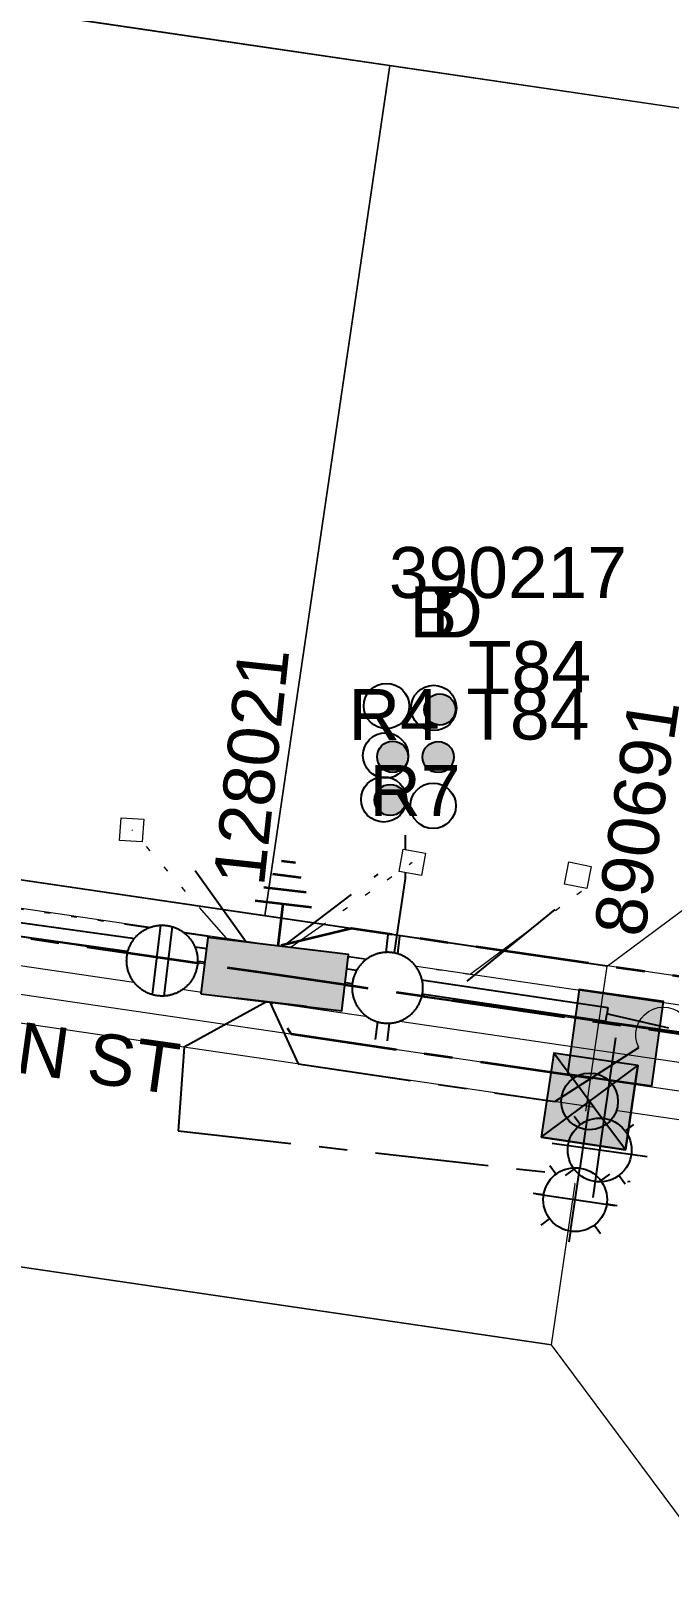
# Model space of a CAD drawing. Header units: metres. Extents: x 302924 to 304532, y 6268290 to 6269135.
# Drawn here: x 303883.2 to 303905.7, y 6268572.1 to 6268626.6 of the extents above; entities that cross this region are included whole.
import ezdxf
from ezdxf.enums import TextEntityAlignment as Align

# ---------------------------------------------------------------- set-up
doc = ezdxf.new("R2010")
doc.units = ezdxf.units.M
doc.linetypes.add('Cable Exist UG', pattern=[7, 4, -1, 1, -1])
doc.linetypes.add('PHANTOMX2', pattern=[6.6, 3, -0.75, 0.2, -0.75, 0.2, -0.75, 0.2, -0.75])
doc.layers.get('0').update_dxf_attribs({"color": 6})
for name, color, linetype, lineweight in [('_User Miscellaneous1', 30, 'Continuous', 13), ('_User Miscellaneous5', 121, 'Continuous', 13), ('_User_HV_Exist', 1, 'Continuous', 35), ('_User_LV_Exist', 5, 'Continuous', 35), ('_User_LV_Final', 5, 'Continuous', 25), ('Cadastre Developer_SP_NEW', 92, 'Continuous', 15), ('Cadastre Roads_SP_EXT', 218, 'Continuous', 15), ('Mains_LV_EXT', 163, 'Continuous', 25), ('Mains_LV_SL_EXT', 135, 'Continuous', 25), ('Services_SP_EXT', 42, 'PHANTOMX2', 20)]:
    doc.layers.add(name, color=color, linetype=linetype, lineweight=lineweight)
doc.layers.add('_User Miscellaneous10', color=252, linetype='Continuous', lineweight=13, plot=False, transparency=0.75)
doc.layers.add('_User Miscellaneous8', color=181, linetype='Continuous', lineweight=13, transparency=0.5)
for name, color, linetype in [('Duct_SP_EXT', 30, 'Continuous'), ('Equip_LV_NEW', 2, 'Continuous'), ('Equip_SP_LV_NEW', 2, 'Continuous'), ('Equip_SP_SL_EXT', 7, 'Continuous'), ('SupportsUG_SP_LV_EXT', 7, 'Continuous'), ('SupportsUG_SP_LV_SL_EXT', 7, 'Continuous'), ('Trench_SP_EXT', 7, 'Continuous')]:
    doc.layers.add(name, color=color, linetype=linetype)
doc.styles.add('COLUMN_LABEL', font='arial.ttf', dxfattribs={"height": 2})
doc.styles.add('POLE_LABEL', font='arial.ttf', dxfattribs={"height": 2})
doc.styles.add('SL_LABEL', font='arial.ttf', dxfattribs={"height": 2})
doc.styles.get("Standard").update_dxf_attribs({"font": 'arial.ttf'})

# ---------------------------------------------------------------- blocks, each defined once
blk = doc.blocks.new('DUCT_EXT')
blk.add_circle((0, 0.8), 0.8)
at = {"flags": 1}
blk.add_attdef('Z', (0, 0), '', height=0.2, dxfattribs=at)
at = {"flags": 9}
for tag, p in [('DUCT_CODE', (0, 0)), ('XSECT_TYPE', (0, -0.2)), ('STATE', (0, -0.6)), ('FB_REFERENCE', (0, -0.4)), ('NOTES', (0, -0.8))]:
    blk.add_attdef(tag, text='', height=0.2, dxfattribs=at).set_placement(p, align=Align.MIDDLE_LEFT)
blk = doc.blocks.new('CCP_EXT')
at = {"flags": 9}
for tag, p in [('OWNED_BY', (0, -1)), ('USAGE', (0, -1.2)), ('LEGEND', (0, -1.4)), ('LIFE_SUPPORT', (0, -1.6)), ('STATE', (0, -1.8)), ('NOTES', (0, -2))]:
    blk.add_attdef(tag, text='', height=0.2, dxfattribs=at).set_placement(p, align=Align.MIDDLE_LEFT)
at = {"transparency": 33554687}
blk.add_wipeout([(0, 0.566), (0.566, 0), (0, -0.566), (-0.566, 0)], dxfattribs=at)
blk.add_lwpolyline([(-0.566, 0), (0, 0.566), (0.566, 0), (0, -0.566), (-0.566, 0)])
at = {"flags": 1}
blk.add_attdef('Z', (0, 0), '', height=0.2, dxfattribs=at)
at = {"flags": 9}
for tag, p in [('CCP_TYPE', (0, 0)), ('OPERATING_VOLTAGE', (0, -0.6)), ('CONSTRUCTED_VOLTAGE', (0, -0.2)), ('NO_PHASES', (0, -0.4)), ('ORIENTATION', (0, -0.8))]:
    blk.add_attdef(tag, text='', height=0.2, dxfattribs=at).set_placement(p, align=Align.MIDDLE_LEFT)
blk = doc.blocks.new('CABLE_LARGE_EXT')
h = blk.add_hatch(color=256)
edge = h.paths.add_edge_path()
edge.add_arc((0, 0.55), 0.55, 0, 360)
blk.add_circle((0, 0.55), 0.55)
at = {"flags": 1}
blk.add_attdef('Z', (0, 0), '', height=0.2, dxfattribs=at)
at = {"flags": 9}
for tag, p in [('COND_CODE', (0, 0)), ('XSECT_SIZE', (0, -0.6)), ('STATE', (0, -0.4)), ('FB_REFERENCE', (0, -0.2)), ('NOTES', (0, -0.8))]:
    blk.add_attdef(tag, text='', height=0.2, dxfattribs=at).set_placement(p, align=Align.MIDDLE_LEFT)
blk = doc.blocks.new('LV_UG_LINKS_CLOSED_NEW')
at = {"layer": 'Equip_LV_NEW'}
for tag, flags, p in [('ACTUAL_STATUS', 9, (3.167, -1.667)), ('CONSTRUCTED_VOLTAGE', 9, (3.167, -1.833)), ('OPERATING_VOLTAGE', 9, (3.167, -2.167)), ('NO_PHASES', 9, (3.167, -2)), ('STATE', 9, (3.167, -2.5)), ('SWITCH_TYPE', 9, (3.167, -2.667)), ('ORIENTATION', 9, (3.167, -2.333)), ('OWNED_BY', 9, (3.167, -3.167)), ('OPERATED_BY', 9, (3.167, -3.333)), ('USAGE', 9, (3.167, -2.833)), ('NOTES', 9, (3.167, -3)), ('TYPE', 9, (3.167, -3.833)), ('MAINTAINED_BY', 9, (3.167, -3.5)), ('NUMBER_OF_PHASES', 9, (3.167, -3.667)), ('Z', 1, (3.167, -4))]:
    blk.add_attdef(tag, text='', height=0.167, dxfattribs=dict(at, flags=flags)).set_placement(p, align=Align.MIDDLE_LEFT)
at = {"transparency": 33554687}
blk.add_wipeout([(4, 1.25), (3.969, 1.25), (3.939, 1.248), (3.908, 1.247), (3.877, 1.244), (3.847, 1.241), (3.817, 1.236), (3.786, 1.232), (3.756, 1.226), (3.726, 1.22), (3.696, 1.213), (3.667, 1.205), (3.637, 1.196), (3.608, 1.187), (3.579, 1.177), (3.55, 1.166), (3.522, 1.155), (3.493, 1.143), (3.466, 1.13), (3.438, 1.117), (3.411, 1.102), (3.384, 1.088), (3.357, 1.072), (3.331, 1.056), (3.306, 1.039), (3.28, 1.022), (3.255, 1.004), (3.231, 0.985), (3.207, 0.966), (3.184, 0.947), (3.161, 0.926), (3.138, 0.905), (3.116, 0.884), (3.095, 0.862), (3.074, 0.839), (3.053, 0.816), (3.034, 0.793), (3.015, 0.769), (2.996, 0.745), (2.978, 0.72), (2.961, 0.694), (2.944, 0.669), (2.928, 0.643), (2.912, 0.616), (2.898, 0.589), (2.883, 0.562), (2.87, 0.534), (2.857, 0.507), (2.845, 0.478), (2.834, 0.45), (2.823, 0.421), (2.813, 0.392), (2.804, 0.363), (2.795, 0.333), (2.787, 0.304), (2.78, 0.274), (2.774, 0.244), (2.768, 0.214), (2.764, 0.183), (2.759, 0.153), (2.756, 0.123), (2.753, 0.092), (2.752, 0.061), (2.75, 0.031), (2.75, 0), (2.75, -0.031), (2.752, -0.061), (2.753, -0.092), (2.756, -0.123), (2.759, -0.153), (2.764, -0.183), (2.768, -0.214), (2.774, -0.244), (2.78, -0.274), (2.787, -0.304), (2.795, -0.333), (2.804, -0.363), (2.813, -0.392), (2.823, -0.421), (2.834, -0.45), (2.845, -0.478), (2.857, -0.507), (2.87, -0.534), (2.883, -0.562), (2.898, -0.589), (2.912, -0.616), (2.928, -0.643), (2.944, -0.669), (2.961, -0.694), (2.978, -0.72), (2.996, -0.745), (3.015, -0.769), (3.034, -0.793), (3.053, -0.816), (3.074, -0.839), (3.095, -0.862), (3.116, -0.884), (3.138, -0.905), (3.161, -0.926), (3.184, -0.947), (3.207, -0.966), (3.231, -0.985), (3.255, -1.004), (3.28, -1.022), (3.306, -1.039), (3.331, -1.056), (3.357, -1.072), (3.384, -1.088), (3.411, -1.102), (3.438, -1.117), (3.466, -1.13), (3.493, -1.143), (3.522, -1.155), (3.55, -1.166), (3.579, -1.177), (3.608, -1.187), (3.637, -1.196), (3.667, -1.205), (3.696, -1.213), (3.726, -1.22), (3.756, -1.226), (3.786, -1.232), (3.817, -1.236), (3.847, -1.241), (3.877, -1.244), (3.908, -1.247), (3.939, -1.248), (3.969, -1.25), (4, -1.25), (4.031, -1.25), (4.061, -1.248), (4.092, -1.247), (4.123, -1.244), (4.153, -1.241), (4.183, -1.236), (4.214, -1.232), (4.244, -1.226), (4.274, -1.22), (4.304, -1.213), (4.333, -1.205), (4.363, -1.196), (4.392, -1.187), (4.421, -1.177), (4.45, -1.166), (4.478, -1.155), (4.507, -1.143), (4.534, -1.13), (4.562, -1.117), (4.589, -1.102), (4.616, -1.088), (4.643, -1.072), (4.669, -1.056), (4.694, -1.039), (4.72, -1.022), (4.745, -1.004), (4.769, -0.985), (4.793, -0.966), (4.816, -0.947), (4.839, -0.926), (4.862, -0.905), (4.884, -0.884), (4.905, -0.862), (4.926, -0.839), (4.947, -0.816), (4.966, -0.793), (4.985, -0.769), (5.004, -0.745), (5.022, -0.72), (5.039, -0.694), (5.056, -0.669), (5.072, -0.643), (5.088, -0.616), (5.102, -0.589), (5.117, -0.562), (5.13, -0.534), (5.143, -0.507), (5.155, -0.478), (5.166, -0.45), (5.177, -0.421), (5.187, -0.392), (5.196, -0.363), (5.205, -0.333), (5.213, -0.304), (5.22, -0.274), (5.226, -0.244), (5.232, -0.214), (5.236, -0.183), (5.241, -0.153), (5.244, -0.123), (5.247, -0.092), (5.248, -0.061), (5.25, -0.031), (5.25, 0), (5.25, 0.031), (5.248, 0.061), (5.247, 0.092), (5.244, 0.123), (5.241, 0.153), (5.236, 0.183), (5.232, 0.214), (5.226, 0.244), (5.22, 0.274), (5.213, 0.304), (5.205, 0.333), (5.196, 0.363), (5.187, 0.392), (5.177, 0.421), (5.166, 0.45), (5.155, 0.478), (5.143, 0.507), (5.13, 0.534), (5.117, 0.562), (5.102, 0.589), (5.088, 0.616), (5.072, 0.643), (5.056, 0.669), (5.039, 0.694), (5.022, 0.72), (5.004, 0.745), (4.985, 0.769), (4.966, 0.793), (4.947, 0.816), (4.926, 0.839), (4.905, 0.862), (4.884, 0.884), (4.862, 0.905), (4.839, 0.926), (4.816, 0.947), (4.793, 0.966), (4.769, 0.985), (4.745, 1.004), (4.72, 1.022), (4.694, 1.039), (4.669, 1.056), (4.643, 1.072), (4.616, 1.088), (4.589, 1.102), (4.562, 1.117), (4.534, 1.13), (4.507, 1.143), (4.478, 1.155), (4.45, 1.166), (4.421, 1.177), (4.392, 1.187), (4.363, 1.196), (4.333, 1.205), (4.304, 1.213), (4.274, 1.22), (4.244, 1.226), (4.214, 1.232), (4.183, 1.236), (4.153, 1.241), (4.123, 1.244), (4.092, 1.247), (4.061, 1.248), (4.031, 1.25)], dxfattribs=at).dxf.layer = 'Equip_LV_NEW'
at = {"layer": 'Equip_LV_NEW'}
for p, q in [((3.792, 1.232), (3.792, -1.232)), ((4.208, 1.232), (4.208, -1.232))]:
    blk.add_line(p, q, dxfattribs=at)
at = {"layer": 'Equip_LV_NEW', "flags": 128}
blk.add_lwpolyline([(4, 1.25), (3.969, 1.25), (3.939, 1.248), (3.908, 1.247), (3.877, 1.244), (3.847, 1.241), (3.817, 1.236), (3.786, 1.232), (3.756, 1.226), (3.726, 1.22), (3.696, 1.213), (3.667, 1.205), (3.637, 1.196), (3.608, 1.187), (3.579, 1.177), (3.55, 1.166), (3.522, 1.155), (3.493, 1.143), (3.466, 1.13), (3.438, 1.117), (3.411, 1.102), (3.384, 1.088), (3.357, 1.072), (3.331, 1.056), (3.306, 1.039), (3.28, 1.022), (3.255, 1.004), (3.231, 0.985), (3.207, 0.966), (3.184, 0.947), (3.161, 0.926), (3.138, 0.905), (3.116, 0.884), (3.095, 0.862), (3.074, 0.839), (3.053, 0.816), (3.034, 0.793), (3.015, 0.769), (2.996, 0.745), (2.978, 0.72), (2.961, 0.694), (2.944, 0.669), (2.928, 0.643), (2.912, 0.616), (2.898, 0.589), (2.883, 0.562), (2.87, 0.534), (2.857, 0.507), (2.845, 0.478), (2.834, 0.45), (2.823, 0.421), (2.813, 0.392), (2.804, 0.363), (2.795, 0.333), (2.787, 0.304), (2.78, 0.274), (2.774, 0.244), (2.768, 0.214), (2.764, 0.183), (2.759, 0.153), (2.756, 0.123), (2.753, 0.092), (2.752, 0.061), (2.75, 0.031), (2.75, 0), (2.75, -0.031), (2.752, -0.061), (2.753, -0.092), (2.756, -0.123), (2.759, -0.153), (2.764, -0.183), (2.768, -0.214), (2.774, -0.244), (2.78, -0.274), (2.787, -0.304), (2.795, -0.333), (2.804, -0.363), (2.813, -0.392), (2.823, -0.421), (2.834, -0.45), (2.845, -0.478), (2.857, -0.507), (2.87, -0.534), (2.883, -0.562), (2.898, -0.589), (2.912, -0.616), (2.928, -0.643), (2.944, -0.669), (2.961, -0.694), (2.978, -0.72), (2.996, -0.745), (3.015, -0.769), (3.034, -0.793), (3.053, -0.816), (3.074, -0.839), (3.095, -0.862), (3.116, -0.884), (3.138, -0.905), (3.161, -0.926), (3.184, -0.947), (3.207, -0.966), (3.231, -0.985), (3.255, -1.004), (3.28, -1.022), (3.306, -1.039), (3.331, -1.056), (3.357, -1.072), (3.384, -1.088), (3.411, -1.102), (3.438, -1.117), (3.466, -1.13), (3.493, -1.143), (3.522, -1.155), (3.55, -1.166), (3.579, -1.177), (3.608, -1.187), (3.637, -1.196), (3.667, -1.205), (3.696, -1.213), (3.726, -1.22), (3.756, -1.226), (3.786, -1.232), (3.817, -1.236), (3.847, -1.241), (3.877, -1.244), (3.908, -1.247), (3.939, -1.248), (3.969, -1.25), (4, -1.25), (4.031, -1.25), (4.061, -1.248), (4.092, -1.247), (4.123, -1.244), (4.153, -1.241), (4.183, -1.236), (4.214, -1.232), (4.244, -1.226), (4.274, -1.22), (4.304, -1.213), (4.333, -1.205), (4.363, -1.196), (4.392, -1.187), (4.421, -1.177), (4.45, -1.166), (4.478, -1.155), (4.507, -1.143), (4.534, -1.13), (4.562, -1.117), (4.589, -1.102), (4.616, -1.088), (4.643, -1.072), (4.669, -1.056), (4.694, -1.039), (4.72, -1.022), (4.745, -1.004), (4.769, -0.985), (4.793, -0.966), (4.816, -0.947), (4.839, -0.926), (4.862, -0.905), (4.884, -0.884), (4.905, -0.862), (4.926, -0.839), (4.947, -0.816), (4.966, -0.793), (4.985, -0.769), (5.004, -0.745), (5.022, -0.72), (5.039, -0.694), (5.056, -0.669), (5.072, -0.643), (5.088, -0.616), (5.102, -0.589), (5.117, -0.562), (5.13, -0.534), (5.143, -0.507), (5.155, -0.478), (5.166, -0.45), (5.177, -0.421), (5.187, -0.392), (5.196, -0.363), (5.205, -0.333), (5.213, -0.304), (5.22, -0.274), (5.226, -0.244), (5.232, -0.214), (5.236, -0.183), (5.241, -0.153), (5.244, -0.123), (5.247, -0.092), (5.248, -0.061), (5.25, -0.031), (5.25, 0), (5.25, 0.031), (5.248, 0.061), (5.247, 0.092), (5.244, 0.123), (5.241, 0.153), (5.236, 0.183), (5.232, 0.214), (5.226, 0.244), (5.22, 0.274), (5.213, 0.304), (5.205, 0.333), (5.196, 0.363), (5.187, 0.392), (5.177, 0.421), (5.166, 0.45), (5.155, 0.478), (5.143, 0.507), (5.13, 0.534), (5.117, 0.562), (5.102, 0.589), (5.088, 0.616), (5.072, 0.643), (5.056, 0.669), (5.039, 0.694), (5.022, 0.72), (5.004, 0.745), (4.985, 0.769), (4.966, 0.793), (4.947, 0.816), (4.926, 0.839), (4.905, 0.862), (4.884, 0.884), (4.862, 0.905), (4.839, 0.926), (4.816, 0.947), (4.793, 0.966), (4.769, 0.985), (4.745, 1.004), (4.72, 1.022), (4.694, 1.039), (4.669, 1.056), (4.643, 1.072), (4.616, 1.088), (4.589, 1.102), (4.562, 1.117), (4.534, 1.13), (4.507, 1.143), (4.478, 1.155), (4.45, 1.166), (4.421, 1.177), (4.392, 1.187), (4.363, 1.196), (4.333, 1.205), (4.304, 1.213), (4.274, 1.22), (4.244, 1.226), (4.214, 1.232), (4.183, 1.236), (4.153, 1.241), (4.123, 1.244), (4.092, 1.247), (4.061, 1.248), (4.031, 1.25)], close=True, dxfattribs=at)
blk = doc.blocks.new('LV_UG_LINKS_OPEN_NEW')
at = {"layer": 'Equip_LV_NEW'}
for tag, flags, p in [('ACTUAL_STATUS', 9, (3.167, -1.667)), ('CONSTRUCTED_VOLTAGE', 9, (3.167, -1.833)), ('OPERATING_VOLTAGE', 9, (3.167, -2.167)), ('NO_PHASES', 9, (3.167, -2)), ('STATE', 9, (3.167, -2.5)), ('SWITCH_TYPE', 9, (3.167, -2.667)), ('ORIENTATION', 9, (3.167, -2.333)), ('OWNED_BY', 9, (3.167, -3.167)), ('OPERATED_BY', 9, (3.167, -3.333)), ('USAGE', 9, (3.167, -2.833)), ('NOTES', 9, (3.167, -3)), ('TYPE', 9, (3.167, -3.833)), ('MAINTAINED_BY', 9, (3.167, -3.5)), ('NUMBER_OF_PHASES', 9, (3.167, -3.667)), ('Z', 1, (3.167, -4))]:
    blk.add_attdef(tag, text='', height=0.167, dxfattribs=dict(at, flags=flags)).set_placement(p, align=Align.MIDDLE_LEFT)
at = {"transparency": 33554687}
blk.add_wipeout([(4, 1.25), (3.969, 1.25), (3.939, 1.248), (3.908, 1.247), (3.877, 1.244), (3.847, 1.241), (3.817, 1.236), (3.786, 1.232), (3.756, 1.226), (3.726, 1.22), (3.696, 1.213), (3.667, 1.205), (3.637, 1.196), (3.608, 1.187), (3.579, 1.177), (3.55, 1.166), (3.522, 1.155), (3.493, 1.143), (3.466, 1.13), (3.438, 1.117), (3.411, 1.102), (3.384, 1.088), (3.357, 1.072), (3.331, 1.056), (3.306, 1.039), (3.28, 1.022), (3.255, 1.004), (3.231, 0.985), (3.207, 0.966), (3.184, 0.947), (3.161, 0.926), (3.138, 0.905), (3.116, 0.884), (3.095, 0.862), (3.074, 0.839), (3.053, 0.816), (3.034, 0.793), (3.015, 0.769), (2.996, 0.745), (2.978, 0.72), (2.961, 0.694), (2.944, 0.669), (2.928, 0.643), (2.912, 0.616), (2.898, 0.589), (2.883, 0.562), (2.87, 0.534), (2.857, 0.507), (2.845, 0.478), (2.834, 0.45), (2.823, 0.421), (2.813, 0.392), (2.804, 0.363), (2.795, 0.333), (2.787, 0.304), (2.78, 0.274), (2.774, 0.244), (2.768, 0.214), (2.764, 0.183), (2.759, 0.153), (2.756, 0.123), (2.753, 0.092), (2.752, 0.061), (2.75, 0.031), (2.75, 0), (2.75, -0.031), (2.752, -0.061), (2.753, -0.092), (2.756, -0.123), (2.759, -0.153), (2.764, -0.183), (2.768, -0.214), (2.774, -0.244), (2.78, -0.274), (2.787, -0.304), (2.795, -0.333), (2.804, -0.363), (2.813, -0.392), (2.823, -0.421), (2.834, -0.45), (2.845, -0.478), (2.857, -0.507), (2.87, -0.534), (2.883, -0.562), (2.898, -0.589), (2.912, -0.616), (2.928, -0.643), (2.944, -0.669), (2.961, -0.694), (2.978, -0.72), (2.996, -0.745), (3.015, -0.769), (3.034, -0.793), (3.053, -0.816), (3.074, -0.839), (3.095, -0.862), (3.116, -0.884), (3.138, -0.905), (3.161, -0.926), (3.184, -0.947), (3.207, -0.966), (3.231, -0.985), (3.255, -1.004), (3.28, -1.022), (3.306, -1.039), (3.331, -1.056), (3.357, -1.072), (3.384, -1.088), (3.411, -1.102), (3.438, -1.117), (3.466, -1.13), (3.493, -1.143), (3.522, -1.155), (3.55, -1.166), (3.579, -1.177), (3.608, -1.187), (3.637, -1.196), (3.667, -1.205), (3.696, -1.213), (3.726, -1.22), (3.756, -1.226), (3.786, -1.232), (3.817, -1.236), (3.847, -1.241), (3.877, -1.244), (3.908, -1.247), (3.939, -1.248), (3.969, -1.25), (4, -1.25), (4.031, -1.25), (4.061, -1.248), (4.092, -1.247), (4.123, -1.244), (4.153, -1.241), (4.183, -1.236), (4.214, -1.232), (4.244, -1.226), (4.274, -1.22), (4.304, -1.213), (4.333, -1.205), (4.363, -1.196), (4.392, -1.187), (4.421, -1.177), (4.45, -1.166), (4.478, -1.155), (4.507, -1.143), (4.534, -1.13), (4.562, -1.117), (4.589, -1.102), (4.616, -1.088), (4.643, -1.072), (4.669, -1.056), (4.694, -1.039), (4.72, -1.022), (4.745, -1.004), (4.769, -0.985), (4.793, -0.966), (4.816, -0.947), (4.839, -0.926), (4.862, -0.905), (4.884, -0.884), (4.905, -0.862), (4.926, -0.839), (4.947, -0.816), (4.966, -0.793), (4.985, -0.769), (5.004, -0.745), (5.022, -0.72), (5.039, -0.694), (5.056, -0.669), (5.072, -0.643), (5.088, -0.616), (5.102, -0.589), (5.117, -0.562), (5.13, -0.534), (5.143, -0.507), (5.155, -0.478), (5.166, -0.45), (5.177, -0.421), (5.187, -0.392), (5.196, -0.363), (5.205, -0.333), (5.213, -0.304), (5.22, -0.274), (5.226, -0.244), (5.232, -0.214), (5.236, -0.183), (5.241, -0.153), (5.244, -0.123), (5.247, -0.092), (5.248, -0.061), (5.25, -0.031), (5.25, 0), (5.25, 0.031), (5.248, 0.061), (5.247, 0.092), (5.244, 0.123), (5.241, 0.153), (5.236, 0.183), (5.232, 0.214), (5.226, 0.244), (5.22, 0.274), (5.213, 0.304), (5.205, 0.333), (5.196, 0.363), (5.187, 0.392), (5.177, 0.421), (5.166, 0.45), (5.155, 0.478), (5.143, 0.507), (5.13, 0.534), (5.117, 0.562), (5.102, 0.589), (5.088, 0.616), (5.072, 0.643), (5.056, 0.669), (5.039, 0.694), (5.022, 0.72), (5.004, 0.745), (4.985, 0.769), (4.966, 0.793), (4.947, 0.816), (4.926, 0.839), (4.905, 0.862), (4.884, 0.884), (4.862, 0.905), (4.839, 0.926), (4.816, 0.947), (4.793, 0.966), (4.769, 0.985), (4.745, 1.004), (4.72, 1.022), (4.694, 1.039), (4.669, 1.056), (4.643, 1.072), (4.616, 1.088), (4.589, 1.102), (4.562, 1.117), (4.534, 1.13), (4.507, 1.143), (4.478, 1.155), (4.45, 1.166), (4.421, 1.177), (4.392, 1.187), (4.363, 1.196), (4.333, 1.205), (4.304, 1.213), (4.274, 1.22), (4.244, 1.226), (4.214, 1.232), (4.183, 1.236), (4.153, 1.241), (4.123, 1.244), (4.092, 1.247), (4.061, 1.248), (4.031, 1.25)], dxfattribs=at).dxf.layer = 'Equip_LV_NEW'
at = {"layer": 'Equip_LV_NEW'}
for p, q in [((3.792, 1.863), (3.792, 1.232)), ((4.208, 1.863), (4.208, 1.232)), ((3.792, -1.232), (3.792, -1.863)), ((4.208, -1.232), (4.208, -1.863))]:
    blk.add_line(p, q, dxfattribs=at)
at = {"layer": 'Equip_LV_NEW', "flags": 128}
blk.add_lwpolyline([(4, 1.25), (3.969, 1.25), (3.939, 1.248), (3.908, 1.247), (3.877, 1.244), (3.847, 1.241), (3.817, 1.236), (3.786, 1.232), (3.756, 1.226), (3.726, 1.22), (3.696, 1.213), (3.667, 1.205), (3.637, 1.196), (3.608, 1.187), (3.579, 1.177), (3.55, 1.166), (3.522, 1.155), (3.493, 1.143), (3.466, 1.13), (3.438, 1.117), (3.411, 1.102), (3.384, 1.088), (3.357, 1.072), (3.331, 1.056), (3.306, 1.039), (3.28, 1.022), (3.255, 1.004), (3.231, 0.985), (3.207, 0.966), (3.184, 0.947), (3.161, 0.926), (3.138, 0.905), (3.116, 0.884), (3.095, 0.862), (3.074, 0.839), (3.053, 0.816), (3.034, 0.793), (3.015, 0.769), (2.996, 0.745), (2.978, 0.72), (2.961, 0.694), (2.944, 0.669), (2.928, 0.643), (2.912, 0.616), (2.898, 0.589), (2.883, 0.562), (2.87, 0.534), (2.857, 0.507), (2.845, 0.478), (2.834, 0.45), (2.823, 0.421), (2.813, 0.392), (2.804, 0.363), (2.795, 0.333), (2.787, 0.304), (2.78, 0.274), (2.774, 0.244), (2.768, 0.214), (2.764, 0.183), (2.759, 0.153), (2.756, 0.123), (2.753, 0.092), (2.752, 0.061), (2.75, 0.031), (2.75, 0), (2.75, -0.031), (2.752, -0.061), (2.753, -0.092), (2.756, -0.123), (2.759, -0.153), (2.764, -0.183), (2.768, -0.214), (2.774, -0.244), (2.78, -0.274), (2.787, -0.304), (2.795, -0.333), (2.804, -0.363), (2.813, -0.392), (2.823, -0.421), (2.834, -0.45), (2.845, -0.478), (2.857, -0.507), (2.87, -0.534), (2.883, -0.562), (2.898, -0.589), (2.912, -0.616), (2.928, -0.643), (2.944, -0.669), (2.961, -0.694), (2.978, -0.72), (2.996, -0.745), (3.015, -0.769), (3.034, -0.793), (3.053, -0.816), (3.074, -0.839), (3.095, -0.862), (3.116, -0.884), (3.138, -0.905), (3.161, -0.926), (3.184, -0.947), (3.207, -0.966), (3.231, -0.985), (3.255, -1.004), (3.28, -1.022), (3.306, -1.039), (3.331, -1.056), (3.357, -1.072), (3.384, -1.088), (3.411, -1.102), (3.438, -1.117), (3.466, -1.13), (3.493, -1.143), (3.522, -1.155), (3.55, -1.166), (3.579, -1.177), (3.608, -1.187), (3.637, -1.196), (3.667, -1.205), (3.696, -1.213), (3.726, -1.22), (3.756, -1.226), (3.786, -1.232), (3.817, -1.236), (3.847, -1.241), (3.877, -1.244), (3.908, -1.247), (3.939, -1.248), (3.969, -1.25), (4, -1.25), (4.031, -1.25), (4.061, -1.248), (4.092, -1.247), (4.123, -1.244), (4.153, -1.241), (4.183, -1.236), (4.214, -1.232), (4.244, -1.226), (4.274, -1.22), (4.304, -1.213), (4.333, -1.205), (4.363, -1.196), (4.392, -1.187), (4.421, -1.177), (4.45, -1.166), (4.478, -1.155), (4.507, -1.143), (4.534, -1.13), (4.562, -1.117), (4.589, -1.102), (4.616, -1.088), (4.643, -1.072), (4.669, -1.056), (4.694, -1.039), (4.72, -1.022), (4.745, -1.004), (4.769, -0.985), (4.793, -0.966), (4.816, -0.947), (4.839, -0.926), (4.862, -0.905), (4.884, -0.884), (4.905, -0.862), (4.926, -0.839), (4.947, -0.816), (4.966, -0.793), (4.985, -0.769), (5.004, -0.745), (5.022, -0.72), (5.039, -0.694), (5.056, -0.669), (5.072, -0.643), (5.088, -0.616), (5.102, -0.589), (5.117, -0.562), (5.13, -0.534), (5.143, -0.507), (5.155, -0.478), (5.166, -0.45), (5.177, -0.421), (5.187, -0.392), (5.196, -0.363), (5.205, -0.333), (5.213, -0.304), (5.22, -0.274), (5.226, -0.244), (5.232, -0.214), (5.236, -0.183), (5.241, -0.153), (5.244, -0.123), (5.247, -0.092), (5.248, -0.061), (5.25, -0.031), (5.25, 0), (5.25, 0.031), (5.248, 0.061), (5.247, 0.092), (5.244, 0.123), (5.241, 0.153), (5.236, 0.183), (5.232, 0.214), (5.226, 0.244), (5.22, 0.274), (5.213, 0.304), (5.205, 0.333), (5.196, 0.363), (5.187, 0.392), (5.177, 0.421), (5.166, 0.45), (5.155, 0.478), (5.143, 0.507), (5.13, 0.534), (5.117, 0.562), (5.102, 0.589), (5.088, 0.616), (5.072, 0.643), (5.056, 0.669), (5.039, 0.694), (5.022, 0.72), (5.004, 0.745), (4.985, 0.769), (4.966, 0.793), (4.947, 0.816), (4.926, 0.839), (4.905, 0.862), (4.884, 0.884), (4.862, 0.905), (4.839, 0.926), (4.816, 0.947), (4.793, 0.966), (4.769, 0.985), (4.745, 1.004), (4.72, 1.022), (4.694, 1.039), (4.669, 1.056), (4.643, 1.072), (4.616, 1.088), (4.589, 1.102), (4.562, 1.117), (4.534, 1.13), (4.507, 1.143), (4.478, 1.155), (4.45, 1.166), (4.421, 1.177), (4.392, 1.187), (4.363, 1.196), (4.333, 1.205), (4.304, 1.213), (4.274, 1.22), (4.244, 1.226), (4.214, 1.232), (4.183, 1.236), (4.153, 1.241), (4.123, 1.244), (4.092, 1.247), (4.061, 1.248), (4.031, 1.25)], close=True, dxfattribs=at)
blk = doc.blocks.new('*U476')
at = {"layer": '_User_LV_Exist'}
for p, q in [((-0.359, 3.992), (0.14, 4.005)), ((-0.596, 3.485), (0.404, 3.512)), ((-0.832, 2.978), (0.668, 3.019)), ((-1.068, 2.472), (0.931, 2.526))]:
    blk.add_line(p, q, dxfattribs=at)
at = {"width": 0.9}
blk.add_attdef('ASSET_NUM', text='', height=2, dxfattribs=at).set_placement((4, 2), align=Align.MIDDLE_LEFT)
for tag, p, flags in [('SUBURB', (-2, 0), 1), ('STREETNAME', (-1.8, 0), 9), ('PARENT', (-1.6, 0), 9), ('NOTES', (-1.4, 0), 9), ('LOCATION', (-1.2, 0), 9), ('LEGEND', (-1, 0), 9), ('USAGE', (-0.8, 0), 9), ('SUPPORT_TYPE', (-0.6, 0), 9), ('STATE', (-0.4, 0), 9), ('OWNED_BY', (-0.2, 0), 9)]:
    blk.add_attdef(tag, p, '', height=0.2, rotation=270, dxfattribs=dict(flags=flags))
at = {"transparency": 33554687}
blk.add_wipeout([(-2.526, 0.931), (2.472, 1.068), (2.526, -0.931), (-2.472, -1.068)], dxfattribs=at)
at = {"layer": 'SupportsUG_SP_LV_EXT'}
h = blk.add_hatch(color=256, dxfattribs=at)
h.dxf.hatch_style = 1
h.paths.add_polyline_path([(-2.472, -1.068), (1.277, -0.965), (-1.222, -1.034), (2.526, -0.931), (2.472, 1.068), (-2.526, 0.931)])
blk.add_lwpolyline([(-2.472, -1.068), (1.277, -0.965), (-1.222, -1.034), (2.526, -0.931), (2.472, 1.068), (-2.526, 0.931)], close=True)
at = {"layer": '_User_LV_Exist'}
blk.add_line((-0.027, 1), (-0.068, 2.499), dxfattribs=at)
at = {"layer": 'Equip_LV_NEW', "ltscale": 10, "rotation": 1.567510415482844}
blk.add_blockref('LV_UG_LINKS_OPEN_NEW', (0, 0), dxfattribs=at)
at = {"layer": 'Equip_LV_NEW', "ltscale": 10, "xscale": -1, "rotation": 1.567510415482873}
blk.add_blockref('LV_UG_LINKS_CLOSED_NEW', (0, 0), dxfattribs=at)
blk = doc.blocks.new('COLUMN_EXT')
blk.add_hatch(color=256).paths.add_polyline_path([(1.5, -1.5), (1.5, 1.5), (-1.5, 1.5), (-1.5, -1.5)])
blk.add_lwpolyline([(1.5, 1.5), (-1.5, 1.5), (-1.5, -1.5), (1.5, -1.5)], close=True)
at = {"flags": 1}
blk.add_attdef('Z', (-1.813, 2.351), '', height=0.2, rotation=180, dxfattribs=at)
at = {"flags": 9}
for tag, p in [('STREETNAME', (-1.813, 1.6)), ('SUBURB', (-1.813, 1.8)), ('NOTES', (-1.813, 2)), ('LOCATION', (-1.813, 1.4)), ('LEGEND', (-1.813, 1.2)), ('USAGE', (-1.813, 1)), ('COLUMN_TYPE', (-1.813, 0.4)), ('OWNED_BY', (-1.813, 0.6)), ('STATE', (-1.813, 0.8))]:
    blk.add_attdef(tag, text='', height=0.2, rotation=180, dxfattribs=at).set_placement(p, align=Align.MIDDLE_LEFT)
for tag, style, p in [('STRUCTURE_PLANT_NUMBER', 'POLE_LABEL', (-1.813, -0.031)), ('STREET_CODE', 'COLUMN_LABEL', (-1.813, 0.2))]:
    blk.add_attdef(tag, text='', height=0.2, rotation=180, dxfattribs=dict(at, style=style)).set_placement(p, align=Align.MIDDLE_LEFT)
at = {"style": 'COLUMN_LABEL', "width": 0.9, "flags": 8}
blk.add_attdef('ASSET_NUM', text='', height=2, rotation=270, dxfattribs=at).set_placement((2, -4), align=Align.MIDDLE_LEFT)
blk = doc.blocks.new('*U502')
at = {"transparency": 33554687, "flags": 9}
for tag, p in [('LRATECODE', (-7.4, 0)), ('LOUTREACHVOCAB', (-7.2, 0)), ('LOUTREACH', (-7, 0)), ('LANTNUMBER', (-6.6, 0)), ('LNEW', (-6.4, 0)), ('LMASTVOCAB', (-6.2, 0)), ('LMAST', (-6, 0)), ('LLAMPVOCAB', (-5.8, 0)), ('LLAMP', (-5.6, 0)), ('LEXIST', (-5.4, 0)), ('LCHARGE3PERCENT', (-5.2, 0)), ('LCHARGE3', (-5, 0)), ('LCHARGE2PERCENT', (-4.8, 0)), ('LCHARGE2', (-4.6, 0)), ('LCHARGE1PERCENT', (-4.4, 0)), ('LCHARGE1', (-4.2, 0)), ('LCATEGORY', (-4, 0)), ('LBRACKETVOCAB', (-3.8, 0)), ('LBRACKET', (-3.6, 0)), ('LKINGHEIGHT', (-3.4, 0)), ('CREPLACE', (-3.2, 0)), ('CREMOVE', (-3, 0)), ('CNUMBER', (-2.8, 0)), ('CNEW', (-2.6, 0)), ('CEXIST', (-2.4, 0)), ('USAGE', (-2.2, 0)), ('STATE', (-2, 0)), ('OWNED_BY', (-1.8, 0)), ('ORIENTATION', (-1.6, 0)), ('OPERATING_VOLTAGE', (-1.4, 0)), ('NO_PHASES', (-1.2, 0)), ('LANTERN_TYPE', (-1, 0)), ('LANTERN_PURPOSE', (-0.8, 0)), ('CONTROL_TYPE', (-0.6, 0)), ('CONSTRUCTED_VOLTAGE', (-0.4, 0))]:
    blk.add_attdef(tag, text='', height=0.001, rotation=270, dxfattribs=at).set_placement(p, align=Align.MIDDLE_LEFT)
at = {"transparency": 33554687, "style": 'SL_LABEL', "flags": 9}
blk.add_attdef('STREET_CODE', text='', height=0.001, rotation=270, dxfattribs=at).set_placement((0.001, 0), align=Align.MIDDLE_LEFT)
at = {"transparency": 33554687, "flags": 1}
blk.add_attdef('Z', (0, 0), '', height=0.001, rotation=270, dxfattribs=at)
at = {"transparency": 33554687, "width": 0.9}
blk.add_attdef('LNUMBER', text='', height=1, rotation=261.9871, dxfattribs=at).set_placement((-1.966, -6.792), align=Align.MIDDLE_LEFT)
at = {"transparency": 33554687, "flags": 9}
for tag, p in [('LREMOVE', (0, -7.6)), ('LREPLACE', (0, -7.8)), ('LTYPE', (0, -8)), ('LTYPEVOCAB', (0, -8.2)), ('LEGEND', (0, -8.4)), ('SUBURB', (0, -8.6)), ('STREETNAME', (0, -8.8)), ('LOCATION', (0, -9)), ('NOTES', (0, -9.2)), ('MAINTAINED_BY', (0, -9.863))]:
    blk.add_attdef(tag, text='', height=0.001, dxfattribs=at).set_placement(p, align=Align.MIDDLE_LEFT)
blk.add_attdef('OPERATED_BY', (0, -9.607), '', height=0.001, dxfattribs=at)
at = {"transparency": 33554687}
blk.add_wipeout([(-0.793, -5.632), (-1.756, -4.863), (-2.229, -3.726), (-1.46, -2.763), (-0.323, -2.29), (0.641, -3.058), (1.113, -4.196), (0.345, -5.159)], dxfattribs=at)
for p, q in [((0, 0), (-0.558, -3.961)), ((-1.46, -2.763), (-1.234, -3.062)), ((0.641, -3.058), (0.341, -3.284)), ((-0.558, -3.961), (-2.229, -3.726)), ((-0.558, -3.961), (-0.793, -5.632)), ((1.113, -4.196), (-0.558, -3.961)), ((-1.756, -4.863), (-1.456, -4.638)), ((0.345, -5.159), (0.119, -4.86))]:
    blk.add_line(p, q, dxfattribs=at)
blk.add_circle((-0.558, -3.961), 1.125, dxfattribs=at)
blk = doc.blocks.new('*U514')
at = {"linetype": 'Continuous', "transparency": 33554687}
h = blk.add_hatch(color=256, dxfattribs=at)
h.dxf.hatch_style = 1
h.paths.add_polyline_path([(2.9, -1.69), (2.9, -4.69), (5.9, -4.69), (5.9, -1.69)])
at = {"transparency": 33554687}
h = blk.add_hatch(color=256, dxfattribs=at)
h.dxf.hatch_style = 1
h.paths.add_polyline_path([(2.9, -1.69), (5.9, -4.69), (2.9, -4.69)])
for p, q in [((-0.161, -2.13), (0.104, -2.395)), ((0.9, -2.065), (0.9, -1.69)), ((1.961, -2.13), (1.695, -2.395)), ((2.9, -1.69), (5.9, -4.69)), ((2.9, -4.69), (5.9, -1.69)), ((-0.225, -3.19), (-0.6, -3.19)), ((4.4, -3.19), (2.025, -3.19)), ((-0.161, -4.251), (0.104, -3.986)), ((0.9, -4.69), (0.9, -4.315)), ((1.961, -4.251), (1.695, -3.986))]:
    blk.add_line(p, q, dxfattribs=at)
at = {"linetype": 'Continuous', "transparency": 33554687}
blk.add_line((-0.225, -3.19), (2.025, -3.19), dxfattribs=at)
at = {"linetype": 'Continuous', "transparency": 33554687, "flags": 128}
blk.add_lwpolyline([(0.9, -1.784), (0.9, -4.597)], dxfattribs=at)
at = {"transparency": 33554687}
blk.add_lwpolyline([(2.9, -1.69), (2.9, -4.69), (5.9, -4.69), (5.9, -1.69)], close=True, dxfattribs=at)
at = {"transparency": 33554687, "flags": 128}
blk.add_lwpolyline([(2.9, -1.69), (5.9, -4.69), (2.9, -4.69), (2.9, -1.69)], dxfattribs=at)
at = {"transparency": 33554687}
for centre, radius in [((0.9, -3.19), 1.125), ((4.4, -3.19), 1)]:
    blk.add_circle(centre, radius, dxfattribs=at)

msp = doc.modelspace()

# ---------------------------------------------------------------- linework, layer by layer
at = {"layer": '_User Miscellaneous1', "transparency": 33554687}
for p, q in [((303877.6686, 6268595.8597), (303891.3703, 6268593.9485)), ((303877.5997, 6268595.3847), (303891.304, 6268593.4731)), ((303891.3703, 6268593.9485), (303891.3372, 6268593.7108)), ((303891.3724, 6268593.9482), (303891.3372, 6268593.7108)), ((303891.3724, 6268593.9482), (303903.5567, 6268592.1374)), ((303891.3019, 6268593.4734), (303891.3372, 6268593.7108)), ((303891.3019, 6268593.4734), (303903.4861, 6268591.6626)), ((303891.304, 6268593.4731), (303891.3372, 6268593.7108)), ((303903.4861, 6268591.6626), (303903.5214, 6268591.9)), ((303903.5567, 6268592.1374), (303903.5214, 6268591.9))]:
    msp.add_line(p, q, dxfattribs=at)
at = {"layer": '_User Miscellaneous5', "linetype": 'Continuous', "transparency": 33554597}
for points in [[(303895.8671, 6268625.357), (303882.2129, 6268627.3634), (303877.8078, 6268597.3832), (303891.462, 6268595.3767), (303895.8671, 6268625.357)], [(303886.3592, 6268425.114), (303897.935, 6268503.9042), (303901.6144, 6268528.9426), (303907.9013, 6268571.7363), (303901.5716, 6268580.2461), (303843.7776, 6268588.7379), (303835.271, 6268582.446), (303812.9296, 6268435.9443), (303819.2543, 6268427.3937), (303877.8527, 6268418.7843), (303886.3592, 6268425.114)]]:
    msp.add_lwpolyline(points, close=True, dxfattribs=at)
at = {"layer": '_User Miscellaneous8', "color": 163, "ltscale": 0.5, "transparency": 33554687, "flags": 128}
msp.add_lwpolyline([(303904.6456, 6268590.735, -0.8997074), (303906.2837, 6268591.7923)], format="xyb", dxfattribs=at)
at = {"layer": 'Cadastre Developer_SP_NEW', "transparency": 33554687}
msp.add_lwpolyline([(303914.2383, 6268631.7611), (303914.3835, 6268632.7505), (303880.6791, 6268637.6983), (303879.2268, 6268627.8045), (303912.9312, 6268622.8568)], close=True, dxfattribs=at)
at = {"layer": 'Duct_SP_EXT'}
for p, q in [((303877.6683, 6268595.8598), (303891.3703, 6268593.9485)), ((303877.6, 6268595.3846), (303891.304, 6268593.4731)), ((303891.3703, 6268593.9485), (303891.3372, 6268593.7108)), ((303891.3724, 6268593.9482), (303891.3372, 6268593.7108)), ((303891.3724, 6268593.9482), (303903.5567, 6268592.1374)), ((303891.3019, 6268593.4734), (303891.3372, 6268593.7108)), ((303891.3019, 6268593.4734), (303903.4861, 6268591.6626)), ((303891.304, 6268593.4731), (303891.3372, 6268593.7108)), ((303903.4861, 6268591.6626), (303903.5214, 6268591.9)), ((303903.5567, 6268592.1374), (303903.5214, 6268591.9))]:
    msp.add_line(p, q, dxfattribs=at)
msp.add_lwpolyline([(303896.4088, 6268598.2191), (303896.4109, 6268596.687), (303895.9412, 6268593.5244)], dxfattribs=at)
at = {"layer": 'Mains_LV_EXT', "linetype": 'Cable Exist UG'}
for points in [[(303920.0783, 6268574.3114), (303920.0783, 6268574.3114), (303922.2124, 6268588.8429), (303922.2124, 6268588.8429), (303922.2124, 6268588.8429), (303906.243, 6268591.2503), (303897.0129, 6268592.5228), (303891.266, 6268593.3814)], [(303891.6406, 6268592.3311), (303892.6403, 6268590.1534), (303892.6403, 6268590.1534), (303901.6865, 6268588.825), (303904.6456, 6268590.735)]]:
    msp.add_lwpolyline(points, dxfattribs=at)
at = {"layer": 'Trench_SP_EXT', "linetype": 'Cable Exist UG'}
for points in [[(303891.3373, 6268593.7107), (303888.4531, 6268597.7419)], [(303891.3373, 6268593.7107), (303895.4663, 6268596.8473)], [(303903.4951, 6268591.9291), (303905.6978, 6268591.4266)]]:
    msp.add_lwpolyline(points, dxfattribs=at)

# ---------------------------------------------------------------- block references
at = {"layer": 'Duct_SP_EXT'}
for name, p, rotation in [('DUCT_EXT', (303896.5521, 6268602.7729), 90.0000000000002), ('DUCT_EXT', (303898.2193, 6268602.7044), 90.0000000000002), ('CABLE_LARGE_EXT', (303898.1822, 6268602.6515), 89.90065771689008), ('DUCT_EXT', (303896.5215, 6268600.9814), 86.50740682929809), ('CABLE_LARGE_EXT', (303896.5215, 6268600.9814), 90.0000000000002), ('CABLE_LARGE_EXT', (303898.1272, 6268600.9735), 89.90065771689008), ('DUCT_EXT', (303896.456, 6268599.4807), 90.0000000000002), ('CABLE_LARGE_EXT', (303896.4333, 6268599.4586), 90.0000000000002), ('DUCT_EXT', (303898.198, 6268599.2536), 89.90065771689008)]:
    msp.add_blockref(name, p, dxfattribs=dict(at, rotation=rotation))
at = {"layer": 'Services_SP_EXT', "rotation": 123.5275265768989}
msp.add_blockref('CCP_EXT', (303902.4985, 6268596.8071), dxfattribs=at)

# ---------------------------------------------------------------- texts
at = {"layer": 'Cadastre Roads_SP_EXT'}
msp.add_text('DOREEN ST', height=1.8, rotation=352.01513, dxfattribs=at).set_placement((303873.7775, 6268591.105))
at = {"layer": 'Duct_SP_EXT'}
for s, p in [('390217', (303895.8398, 6268606.5808)), ('B', (303896.5664, 6268605.197)), ('D', (303897.3289, 6268605.1916)), ('T84', (303898.6287, 6268603.2612)), ('R4', (303894.4177, 6268601.5731)), ('T84', (303898.5695, 6268601.5908)), ('R7', (303895.1488, 6268598.892))]:
    msp.add_text(s, height=1.8, dxfattribs=at).set_placement(p)

# ---------------------------------------------------------------- next in the draw order: linework, layer by layer
at = {"layer": 'Trench_SP_EXT', "linetype": 'Cable Exist UG'}
msp.add_lwpolyline([(303898.597, 6268593.0693), (303902.015, 6268595.856)], dxfattribs=at)

# ---------------------------------------------------------------- next in the draw order: block references
at = {"layer": 'Services_SP_EXT'}
for p, rotation in [((303886.775, 6268598.4069), 311.1327806612326), ((303896.6627, 6268597.2644), 215.1327804643737)]:
    msp.add_blockref('CCP_EXT', p, dxfattribs=dict(at, rotation=rotation))
at = {"layer": 'SupportsUG_SP_LV_SL_EXT', "transparency": 33554687}
ref = msp.add_blockref('COLUMN_EXT', (303903.8246, 6268591.0775), dxfattribs=dict(at, rotation=171.987105554463))
ref.add_attrib('ASSET_NUM', '890691', dxfattribs={"layer": '0', "height": 1.8, "rotation": 81.44683, "style": 'COLUMN_LABEL'}).set_placement((303903.9461, 6268594.7063), align=Align.MIDDLE_LEFT)

# ---------------------------------------------------------------- next in the draw order: linework, layer by layer
at = {"layer": '_User Miscellaneous10', "transparency": 33554521, "flags": 128}
for points in [[(303938.6457, 6268583.3974), (303843.1236, 6268597.4251), (303836.456, 6268606.4364), (303840.5776, 6268633.4917), (303841.8854, 6268642.4003), (303843.2294, 6268651.1272), (303843.9023, 6268659.7778, 0.0673977), (303841.3433, 6268684.0645), (303838.9147, 6268692.2875), (303835.8521, 6268700.2149), (303824.5931, 6268728.314), (303829.458, 6268739.7002), (303896.3115, 6268766.5388), (303907.7331, 6268761.6653), (303917.6218, 6268736.6644, -0.0455446), (303924.1611, 6268711.1274, -0.0425379), (303925.9974, 6268686.5665, -0.0389583), (303923.6049, 6268661.144), (303917.8317, 6268622.1315)], [(303938.7278, 6268584.3961), (303843.6803, 6268598.3541), (303837.5072, 6268606.6969), (303841.5666, 6268633.3438), (303842.8743, 6268642.2516), (303844.2235, 6268651.0122), (303844.9012, 6268659.7241, 0.0675286), (303842.3091, 6268684.325), (303839.8622, 6268692.6098), (303836.7827, 6268700.581), (303825.6753, 6268728.3017), (303830.2149, 6268738.9265), (303896.2999, 6268765.4566), (303906.9568, 6268760.9094), (303916.6854, 6268736.3129, -0.0455143), (303923.1738, 6268710.9684, -0.0425331), (303924.9975, 6268686.5797, -0.0389731), (303922.6175, 6268661.3026), (303916.8425, 6268622.2779)], [(303938.8098, 6268585.3948), (303844.2369, 6268599.2831), (303838.5585, 6268606.9574), (303842.5556, 6268633.1959), (303843.8632, 6268642.1029), (303845.2176, 6268650.8972), (303845.9, 6268659.6703, 0.0676574), (303843.2748, 6268684.5856), (303840.8097, 6268692.9322), (303837.7133, 6268700.9472), (303826.7575, 6268728.2895), (303830.9717, 6268738.1528), (303896.2882, 6268764.3743), (303906.1804, 6268760.1534), (303915.7491, 6268735.9614, -0.0454836), (303922.1865, 6268710.8094, -0.0425282), (303923.9976, 6268686.5928, -0.0389879), (303921.6301, 6268661.4613), (303915.8533, 6268622.4243)], [(303938.8288, 6268586.4027), (303844.7935, 6268600.212), (303839.6097, 6268607.2179), (303843.5447, 6268633.048), (303844.8521, 6268641.9541), (303846.2117, 6268650.7821), (303846.8988, 6268659.6164, 0.0677841), (303844.2405, 6268684.8463), (303841.7572, 6268693.2545), (303838.6438, 6268701.3134), (303827.8397, 6268728.2772), (303831.7286, 6268737.379), (303896.2765, 6268763.2921), (303905.404, 6268759.3975), (303914.8127, 6268735.61, -0.0454526), (303921.1992, 6268710.6504, -0.0425232), (303922.9977, 6268686.606, -0.0390029), (303920.6427, 6268661.6201), (303914.8641, 6268622.5707)], [(303938.974, 6268587.3921), (303845.3501, 6268601.141), (303840.6609, 6268607.4784), (303844.5337, 6268632.9), (303845.841, 6268641.8054), (303847.2057, 6268650.6671), (303847.8977, 6268659.5623, 0.0679088), (303845.2062, 6268685.1072), (303842.7047, 6268693.5768), (303839.5744, 6268701.6795), (303828.9219, 6268728.2649), (303832.4855, 6268736.6053), (303896.2649, 6268762.2098), (303904.6276, 6268758.6415), (303913.8763, 6268735.2587, -0.0454213), (303920.2119, 6268710.4914, -0.0425182), (303921.9978, 6268686.6192, -0.039018), (303919.6553, 6268661.7789), (303913.8748, 6268622.7171)], [(303939.0561, 6268588.3908), (303845.9067, 6268602.07), (303841.7121, 6268607.7389), (303845.5227, 6268632.7521), (303846.8298, 6268641.6567), (303848.1998, 6268650.552), (303848.8965, 6268659.5081, 0.0680316), (303846.1718, 6268685.3681), (303843.6522, 6268693.8992), (303840.505, 6268702.0457), (303830.0041, 6268728.2526), (303833.2423, 6268735.8316), (303896.2532, 6268761.1275), (303903.8512, 6268757.8856), (303912.9398, 6268734.9074, -0.0453897), (303919.2247, 6268710.3325, -0.042513), (303920.9979, 6268686.6324, -0.0390332), (303918.6679, 6268661.9377), (303912.8856, 6268622.8635)]]:
    msp.add_lwpolyline(points, format="xyb", dxfattribs=at)
at = {"layer": '_User Miscellaneous5', "linetype": 'Continuous', "transparency": 33554597}
msp.add_lwpolyline([(303909.2068, 6268597.823), (303912.8846, 6268622.8565), (303895.8671, 6268625.3569), (303891.462, 6268595.3766), (303903.5329, 6268593.6033), (303909.2068, 6268597.823)], close=True, dxfattribs=at)
at = {"layer": 'Cadastre Roads_SP_EXT', "linetype": 'Continuous'}
msp.add_lwpolyline([(303903.5329, 6268593.6032), (303891.462, 6268595.3767), (303877.8079, 6268597.3832), (303867.9138, 6268598.8372), (303858.0199, 6268600.2912), (303845.8497, 6268602.0784), (303843.7776, 6268588.7379), (303901.5715, 6268580.2461), (303903.5329, 6268593.6032)], close=True, dxfattribs=at)
at = {"layer": 'Mains_LV_EXT', "linetype": 'Cable Exist UG'}
msp.add_lwpolyline([(303857.4911, 6268598.3308), (303891.1441, 6268593.4126)], dxfattribs=at)
at = {"layer": 'Services_SP_EXT'}
for points in [[(303891.144, 6268593.4125), (303889.488, 6268594.6351), (303889.488, 6268594.6351), (303877.6834, 6268596.3599), (303874.631, 6268600.4566)], [(303891.144, 6268593.4125), (303886.7749, 6268598.4068)], [(303891.144, 6268593.4125), (303896.6627, 6268597.2644)], [(303891.144, 6268593.4125), (303892.8616, 6268594.1487), (303892.8616, 6268594.1487), (303898.7032, 6268593.3133), (303902.8112, 6268596.3869)]]:
    msp.add_lwpolyline(points, dxfattribs=at)

# ---------------------------------------------------------------- next in the draw order: block references
at = {"layer": 'Equip_SP_LV_NEW', "linetype": 'Continuous'}
ref = msp.add_blockref('*U476', (303891.8177, 6268593.317), dxfattribs=dict(at, rotation=351.5652705835498))
ref.add_attrib('ASSET_NUM', '128021', dxfattribs={"layer": '0', "height": 1.8, "rotation": 83.85696}).set_placement((303890.537, 6268596.4815), align=Align.MIDDLE_LEFT)

# ---------------------------------------------------------------- next in the draw order: linework, layer by layer
at = {"layer": '_User_LV_Exist', "color": 3, "linetype": 'Cable Exist UG', "transparency": 33554687, "flags": 128}
msp.add_lwpolyline([(303857.4911, 6268598.3308), (303891.1441, 6268593.4126)], dxfattribs=at)
at = {"layer": 'Mains_LV_SL_EXT', "linetype": 'Cable Exist UG'}
msp.add_lwpolyline([(303891.5234, 6268592.3389), (303888.6214, 6268590.7436), (303888.411, 6268587.7943), (303904.3463, 6268586.0083)], dxfattribs=at)

# ---------------------------------------------------------------- next in the draw order: texts
at = {"layer": '_User Miscellaneous1', "transparency": 33554687}
msp.add_text('DOREEN ST', height=1.8, rotation=352.01513, dxfattribs=at).set_placement((303873.7775, 6268591.105))
at = {"layer": '_User_HV_Exist', "transparency": 33554687}
msp.add_text('DOREEN ST', height=1.8, rotation=352.01513, dxfattribs=at).set_placement((303873.7775, 6268591.105))
at = {"layer": '_User_LV_Exist', "transparency": 33554687}
msp.add_text('DOREEN ST', height=1.8, rotation=352.01513, dxfattribs=at).set_placement((303873.7775, 6268591.105))

# ---------------------------------------------------------------- next in the draw order: block references
at = {"layer": 'Equip_SP_SL_EXT', "transparency": 33554687}
msp.add_blockref('*U502', (303903.8245, 6268591.0776), dxfattribs=at)

# ---------------------------------------------------------------- next in the draw order: linework, layer by layer
at = {"layer": '_User_LV_Exist', "color": 3, "linetype": 'Cable Exist UG', "transparency": 33554687, "flags": 128}
for points in [[(303924.6507, 6268606.0003), (303922.3354, 6268590.8432), (303894.5151, 6268594.9306), (303891.9373, 6268594.3099)], [(303891.1441, 6268593.4126), (303922.0447, 6268588.8645), (303922.0447, 6268588.8645), (303922.0447, 6268588.8645), (303922.0447, 6268588.8645), (303922.0447, 6268588.8645), (303922.0447, 6268588.8645), (303922.0447, 6268588.8645), (303920.9596, 6268581.0198)], [(303903.0319, 6268589.6364), (303892.4003, 6268591.1983), (303891.6981, 6268592.3242)]]:
    msp.add_lwpolyline(points, dxfattribs=at)

# ---------------------------------------------------------------- next in the draw order: block references
at = {"layer": '_User_LV_Final', "transparency": 33554687, "rotation": 81.641913648703}
msp.add_blockref('*U514', (303899.1177, 6268584.9421), dxfattribs=at)

doc.saveas('drawing.dxf')
